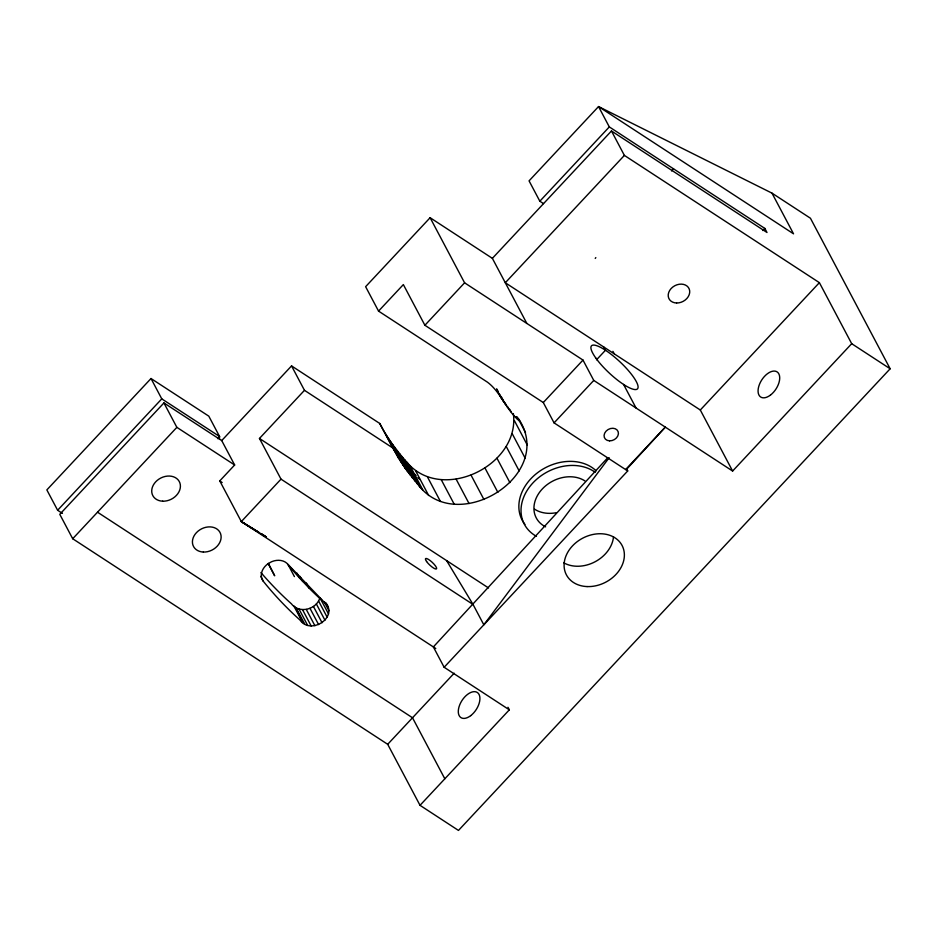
<?xml version="1.0" encoding="UTF-8"?>
<svg xmlns="http://www.w3.org/2000/svg" width="937" height="937" viewBox="0 0 937 937"><rect width="100%" height="100%" fill="white"/><g stroke="black" fill="none" stroke-linecap="round" stroke-linejoin="round"><path stroke-width="1.41" d="M219.434 439.359L219.574 436.501L208.799 416.157L151.009 378.525L46.85 489.91L57.625 510.255L62.439 513.394M260.744 576.372L263.391 581.385A507.667 400.591 -27.9 0 0 299.992 620.048C310.428 635.227 338.491 617.823 325.537 602.432M435.775 648.509L241.313 521.593L219.762 480.904L234.648 464.986L221.718 440.577L291.548 365.91L379.743 423.465C387.086 437.673 396.585 450.756 407.22 462.632C441.959 503.298 520.316 465.42 513.347 413.568M406.635 461.964L419.717 486.69C459.388 535.109 555.782 474.555 518.583 418.816M260.919 572.53A507.667 400.591 -27.9 0 0 291.372 603.779C299.09 614.004 316.519 609.718 319.915 597.724L328.536 613.993M263.391 581.385A14.992 11.83 -27.9 0 1 268.216 563.594L271.648 561.708A14.992 11.83 -27.9 0 1 287.94 564.379L326.861 604.939L328.372 607.633M595.241 258.425L595.827 257.593M609.167 457.701L483.832 624.827L473.056 604.482L446.598 560.607M543.495 203.598L539.841 201.209L529.065 180.864L598.532 106.572L771.983 193.139L810.435 218.227L890.15 368.78L458.474 830.428L420.022 805.328L509.33 709.824L444.138 667.273L433.362 646.928L607.399 458.123M57.625 510.255L161.773 398.869L151.009 378.525M221.718 440.577L163.928 402.933L59.781 514.319L72.699 538.74L387.695 744.306L420.022 805.328M72.699 538.74L176.859 427.342L163.928 402.933M217.583 438.633L219.574 436.501L161.773 398.869M526.84 323.441L492.37 258.343L430.118 217.712L365.617 286.687L378.548 311.107L487.486 382.202C501.307 392.568 506.261 410.558 519.941 421.392M473.056 604.482L281.006 479.147L259.455 438.457L304.466 390.319L291.548 365.91M378.548 311.107L403.355 284.579L424.894 325.268L543.296 402.535L554.072 422.88L625.611 469.566L665.317 427.12L626.068 469.859L627.72 470.936L444.138 667.273M539.841 201.209L609.308 126.917L598.532 106.572L793.534 233.828L771.983 193.139M281.006 479.147L241.313 521.593L266.155 536.96M424.894 325.268L464.588 282.81L430.118 217.712M492.37 258.343L611.463 130.981L766.993 232.493L764.838 228.417L609.308 126.917M624.382 155.401L505.301 282.751L700.302 410.008L732.617 471.042L851.698 343.692L819.383 282.658L624.382 155.401L611.463 130.981M671.56 170.956L673.539 168.836M543.296 402.535L582.99 360.077L464.588 282.81M596.529 359.796L605.466 350.251L603.733 346.995M554.072 422.88L593.765 380.422L582.99 360.077M762.859 230.537L764.838 228.417M387.695 744.306L454.187 673.199M700.302 410.008L819.383 282.658M258.682 532.216L241.313 521.593L258.635 532.263M264.89 535.999L261.165 533.727L266.073 536.842M851.698 343.692L890.15 368.78M593.765 380.422L732.617 471.042M304.466 390.319L392.662 447.874L405.276 468.488L419.717 486.69M259.455 438.457L488.528 587.956M176.859 427.342L234.648 464.986M97.507 512.199L412.514 717.765L444.829 778.799M219.762 480.904L222.174 482.555M417.914 477.542L419.799 479.439M322.246 600.664A477.683 376.932 -27.9 0 1 309.034 588.049L299.664 578.141A477.683 376.932 -27.9 0 1 287.94 564.379L294.405 576.595M414.224 473.7L416.063 475.633M626.373 468.617L627.72 470.936M612.915 351.34L614.239 353.846M623.562 384.428L636.059 408.028M517.329 417L525.493 432.425M516.205 416.59L517.575 419.155M509.775 409.34L511.133 411.905M507.76 406.834L509.119 409.399M505.125 402.992L507.163 406.845M514.331 420.514L527.25 444.934M501.201 396.55L505.277 404.257M496.657 388.773L498.027 391.338M499.386 393.903L503.462 401.622M496.95 389.944L501.717 398.939M512.176 433.644L525.095 458.064M506.249 446.504L519.18 470.913M496.961 458.205L509.892 482.614M484.956 467.961L497.875 492.37M471.03 475.106L483.949 499.515M456.132 479.147L469.062 503.567M441.304 479.814L454.222 504.235M427.53 477.074L440.449 501.482M415.759 471.088L428.677 495.497M409.914 465.572L422.845 489.981M407.876 463.346L420.807 487.755M407.22 462.632L420.151 487.041M404.585 459.645L417.515 484.066M402.02 456.624L414.939 481.032M399.502 453.543L412.432 477.964M397.054 450.428L409.984 474.848M394.676 447.277L407.607 471.686M392.357 444.079L405.276 468.488M390.097 440.835L403.027 465.244M387.906 437.556L400.837 461.964M385.786 434.229L398.705 458.65M379.743 423.465L392.662 447.874M507.983 707.283L509.33 709.824M324.307 601.964L328.946 610.725M318.568 600.957L327.177 617.237M306.376 583.037L309.034 588.049M316.343 603.932L324.963 620.212M300.016 576.349L302.733 581.49M297.017 573.139L299.664 578.141M313.426 606.45L322.047 622.73M309.995 608.336L318.615 624.604M306.294 609.46L314.914 625.729M302.569 609.741L311.189 626.01M299.067 609.167L307.687 625.447M296.045 607.773L304.666 624.054M295.026 607.024L303.647 623.304M293.703 605.665L302.323 621.934M268.345 563.395L274.682 575.798L268.216 563.594M556.133 512.738A31.483 24.842 -27.9 0 1 534.617 509.213M536.468 536.327A44.964 35.489 -27.9 0 1 532.626 483.234A44.964 35.489 -27.9 0 1 595.229 472.318M545.627 526.852A31.483 24.842 -27.9 0 1 541.223 490.168A31.483 24.842 -27.9 0 1 584.922 480.915M524.931 524.404A44.964 35.489 -27.9 0 1 537.803 472.541A44.964 35.489 -27.9 0 1 596.201 470.866M613.512 536.842A31.483 24.842 -27.9 0 1 594.89 561.872A31.483 24.842 -27.9 0 1 563.793 562.821M162.651 501.19A14.992 11.83 -27.9 0 0 179.845 482.813A14.992 11.83 -27.9 0 0 155.683 481.852A14.992 11.83 -27.9 0 0 162.651 501.19M203.364 552.045A14.992 11.83 -27.9 0 0 220.558 533.657A14.992 11.83 -27.9 0 0 196.395 532.696A14.992 11.83 -27.9 0 0 203.364 552.045M426.593 561.532A7.496 1.839 43.1 0 0 436.244 569.028A7.496 1.839 43.1 0 0 430.317 560.701A7.496 1.839 43.1 0 0 426.593 561.532M595.803 358.028A31.483 7.742 43.1 0 0 636.317 389.476A31.483 7.742 43.1 0 0 611.404 354.502A31.483 7.742 43.1 0 0 595.803 358.028M609.542 440.847A7.496 5.915 -27.9 0 0 618.139 431.652A7.496 5.915 -27.9 0 0 606.052 431.172A7.496 5.915 -27.9 0 0 609.542 440.847M676.584 302.991A11.244 8.866 -27.9 0 0 689.257 289.076A11.244 8.866 -27.9 0 0 671.079 288.596A11.244 8.866 -27.9 0 0 676.584 302.991M587.089 586.574A31.483 24.842 -27.9 0 0 623.175 547.969A31.483 24.842 -27.9 0 0 572.448 545.943A31.483 24.842 -27.9 0 0 587.089 586.574M770.495 395.051A14.992 8.433 -56.9 0 0 777.37 372.083A14.992 8.433 -56.9 0 0 758.829 386.185A14.992 8.433 -56.9 0 0 770.495 395.051M470.702 715.645A14.992 8.433 -56.9 0 0 477.589 692.677A14.992 8.433 -56.9 0 0 459.048 706.779A14.992 8.433 -56.9 0 0 470.702 715.645"/></g></svg>
